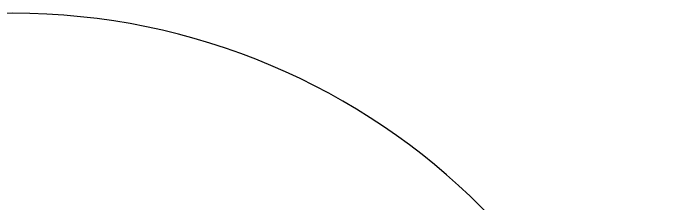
# Model space of a CAD drawing. Extents: x -821772 to -21949, y 506164 to 1049594.
# Drawn here: x -104396 to -94403, y 604747 to 607621 of the extents above; entities that cross this region are included whole.
import ezdxf
from ezdxf.xclip import XClip

# ---------------------------------------------------------------- set-up
doc = ezdxf.new("R2010")
doc.units = 0
doc.header["$LTSCALE"] = 1000
doc.header["$MEASUREMENT"] = 0
doc.header["$XCLIPFRAME"] = 2
for name, color, linetype in [('10平面20250807_t3$0$A-LIN-V', 8, 'Continuous'), ('10平面20250807_t3$0$SB_ZF消火栓', 10, 'Continuous'), ('10平面20250807_t3$0$SB_ZF消火栓M', 10, 'Continuous')]:
    doc.layers.add(name, color=color, linetype=linetype)

# ---------------------------------------------------------------- blocks, each defined once
blk = doc.blocks.new('10平面20250807_t3$0$A$C5D961328')
at = {"layer": '10平面20250807_t3$0$A-LIN-V', "ltscale": 500}
blk.add_circle((350, 40), 10001.4, dxfattribs=at)
blk = doc.blocks.new('10平面20250807_t3$0$we42342343234')
at = {"layer": '10平面20250807_t3$0$SB_ZF消火栓M', "xscale": -1, "rotation": 180}
blk.add_blockref('10平面20250807_t3$0$A$C5D961328', (-104754.2, 597660), dxfattribs=at)
blk = doc.blocks.new('10平面20250807_t3$0$234243242332')
at = {"layer": '10平面20250807_t3$0$SB_ZF消火栓'}
blk.add_blockref('10平面20250807_t3$0$we42342343234', (0, 0), dxfattribs=at)
blk = doc.blocks.new('10平面20250807_t3')
at = {"layer": '10平面20250807_t3$0$SB_ZF消火栓', "linetype": 'Continuous'}
blk.add_blockref('10平面20250807_t3$0$234243242332', (0, 0), dxfattribs=at)

msp = doc.modelspace()

# ---------------------------------------------------------------- block references
at = {"ltscale": 100}
ref = msp.add_blockref('10平面20250807_t3', (0, 0), dxfattribs=at)
XClip(ref).set_block_clipping_path([(-386212.6353242097, 506163.79756496), (-21948.7593967821, 884998.2285294847)])

doc.saveas('drawing.dxf')
